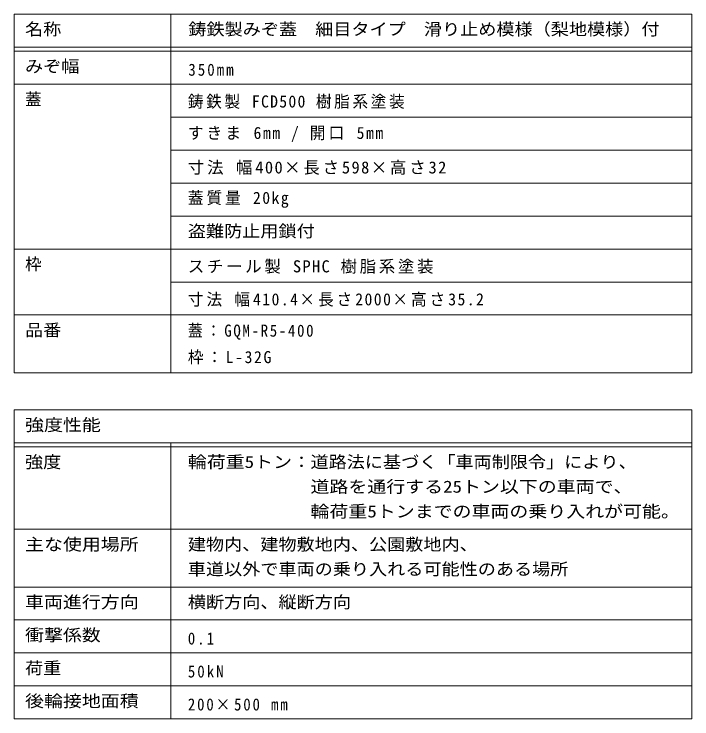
# Model space of a CAD drawing. Units: millimetres on the paper, enlarged 5 times. Extents: x -1291 to 1380, y -976 to 962.
# Drawn here: x 557 to 1380, y 107 to 962 of the extents above; entities that cross this region are included whole.
import ezdxf
from ezdxf.enums import TextEntityAlignment as Align

# ---------------------------------------------------------------- set-up
doc = ezdxf.new("R2010")
doc.units = ezdxf.units.MM
doc.header["$LTSCALE"] = 5
doc.layers.add('F-5_F-5ﾚｲﾔ', color=2, linetype='Continuous', lineweight=9)
doc.layers.add('F-F_F-Fﾚｲﾔ', color=2, linetype='Continuous', lineweight=9)
doc.styles.add('ＭＳ ゴシック', font='')
doc.styles.get('ＭＳ ゴシック').set_extended_font_data('MS Gothic')

msp = doc.modelspace()

# ---------------------------------------------------------------- linework, layer by layer
at = {"layer": 'F-5_F-5ﾚｲﾔ', "color": 7}
msp.add_line((556.8, 337.25), (1379.586, 337.25), dxfattribs=at)
at = {"layer": 'F-F_F-Fﾚｲﾔ', "color": 7}
for p, q in [((556.8, 962.25), (1379.586, 962.25)), ((556.8, 962.25), (556.8, 527.25)), ((747.044, 962.25), (747.044, 527.25)), ((1379.586, 962.25), (1379.586, 527.25)), ((556.8, 922.25), (1379.586, 922.25)), ((556.8, 917.25), (1379.586, 917.25)), ((556.8, 877.25), (1379.586, 877.25)), ((747.044, 837.25), (1379.586, 837.25)), ((747.044, 797.25), (1379.586, 797.25)), ((747.044, 757.25), (1379.586, 757.25)), ((747.044, 717.25), (1379.586, 717.25)), ((556.8, 677.25), (1379.586, 677.25)), ((747.044, 637.25), (1379.586, 637.25)), ((556.8, 597.25), (1379.586, 597.25)), ((556.8, 527.25), (1379.586, 527.25)), ((556.8, 482.25), (1379.586, 482.25)), ((556.8, 482.25), (556.8, 107.25)), ((1379.586, 482.25), (1379.586, 107.25)), ((556.8, 442.25), (1379.586, 442.25)), ((556.8, 437.25), (1379.586, 437.25)), ((747.044, 442.25), (747.044, 107.25)), ((556.8, 337.25), (1379.586, 337.25)), ((556.8, 267.25), (1379.586, 267.25)), ((556.8, 227.25), (1379.586, 227.25)), ((556.8, 187.25), (1379.586, 187.25)), ((556.8, 147.25), (1379.586, 147.25)), ((556.8, 107.25), (1379.586, 107.25))]:
    msp.add_line(p, q, dxfattribs=at)

# ---------------------------------------------------------------- texts
at = {"layer": 'F-5_F-5ﾚｲﾔ', "style": 'ＭＳ ゴシック', "width": 1.1}
for s, p in [('鋳鉄製みぞ蓋\u3000細目タイプ\u3000滑り止め模様（梨地模様）付', (768.337, 932.25)), ('盗難防止用鎖付', (767.712, 687.25))]:
    msp.add_text(s, height=14.66, dxfattribs=at).set_placement(p, align=Align.BOTTOM_LEFT)
at = {"layer": 'F-5_F-5ﾚｲﾔ', "char_height": 14.66, "attachment_point": 7, "style": 'ＭＳ ゴシック'}
for s, insert in [('\\T1.28;\\W0.9;350mm', (768.337, 887.25)), ('\\T1.17;\\W0.95;鋳鉄製\\~FCD500\\~樹脂系塗装', (767.712, 847.25)), ('\\T1.2;\\W0.95;すきま\\~6mm\\~/\\~開口\\~5mm', (767.712, 807.25))]:
    msp.add_mtext(s, dxfattribs=dict(at, insert=insert))
at = {"layer": 'F-F_F-Fﾚｲﾔ', "style": 'ＭＳ ゴシック'}
for s, width, p in [('名称', 1.1, (570.109, 932.25)), ('みぞ幅', 1.1, (570.109, 887.25)), ('品番', 1.1, (570.109, 567.25)), ('強度性能', 1.15, (570.109, 452.25)), ('強度', 1.1, (570.109, 407.25)), ('輪荷重5トン：', 1.15, (767.712, 407.25)), ('道路法に基づく「車両制限令」により、', 1.1, (916.607, 407.25)), ('道路を通行する25トン以下の車両で、', 1.15, (916.607, 377.25)), ('輪荷重5トンまでの車両の乗り入れが可能。', 1.15, (916.607, 347.25)), ('主な使用場所', 1.15, (570.109, 307.25)), ('建物内、建物敷地内、公園敷地内、', 1.1, (767.712, 307.25)), ('車道以外で車両の乗り入れる可能性のある場所', 1.1, (767.712, 277.25)), ('車両進行方向', 1.15, (570.109, 237.25)), ('横断方向、縦断方向', 1.1, (767.712, 237.25)), ('衝撃係数', 1.15, (570.109, 197.25)), ('荷重', 1.1, (570.109, 157.25)), ('後輪接地面積', 1.15, (570.109, 117.25))]:
    msp.add_text(s, height=14.66, dxfattribs=dict(at, width=width)).set_placement(p, align=Align.BOTTOM_LEFT)
for s, p in [('蓋', (570.109, 847.25)), ('枠', (570.109, 647.25))]:
    msp.add_text(s, height=14.66, dxfattribs=at).set_placement(p, align=Align.BOTTOM_LEFT)
at = {"layer": 'F-F_F-Fﾚｲﾔ', "char_height": 14.66, "attachment_point": 7, "style": 'ＭＳ ゴシック'}
for s, insert in [('\\T1.17;寸法\\~幅400×長さ598×高さ32', (767.712, 767.25)), ('\\T1.19;\\W0.95;蓋質量\\~20kg', (767.712, 727.25)), ('\\T1.16;スチール製\\~SPHC\\~樹脂系塗装', (767.712, 647.25)), ('\\T1.19;\\W0.95;寸法\\~幅410.4×長さ2000×高さ35.2', (767.712, 607.25)), ('\\T1.23;\\W0.9;蓋：GQM-R5-400', (767.712, 567.25)), ('\\T1.21;\\W0.95;枠：L-32G', (767.712, 537.25)), ('\\T1.27;\\W0.9;0.1', (767.712, 197.25)), ('\\T1.28;\\W0.9;50kN', (767.712, 157.25)), ('\\T1.25;\\W0.9;200×500\\~mm', (767.712, 117.25))]:
    msp.add_mtext(s, dxfattribs=dict(at, insert=insert))

doc.saveas('drawing.dxf')
